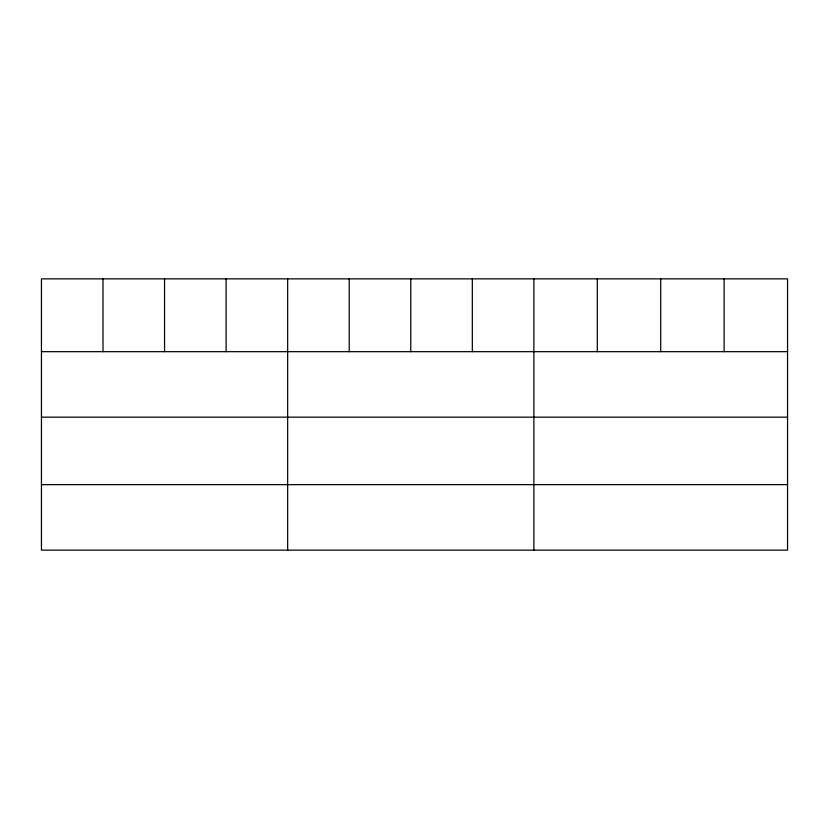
<?xml version="1.0" encoding="UTF-8"?>
<svg xmlns="http://www.w3.org/2000/svg" width="829" height="829" viewBox="0 0 829 829"><rect width="100%" height="100%" fill="white"/><g stroke="black" fill="none" stroke-linecap="round" stroke-linejoin="round"><path stroke-width="1.24" d="M787.55 417.163L787.55 278.865L41.45 278.865L41.45 550.135L787.55 550.135L787.55 417.163L41.45 417.163M41.45 351.672L787.55 351.672M41.45 484.644L787.55 484.644M724.131 278.865L724.131 351.672M660.713 278.865L660.713 351.672M597.294 278.865L597.294 351.672M533.876 278.865L533.876 550.135M472.323 278.865L472.323 351.672M410.769 278.865L410.769 351.672M349.216 278.865L349.216 351.672M287.663 278.865L287.663 550.135M226.11 278.865L226.11 351.672M164.556 278.865L164.556 351.672M103.003 278.865L103.003 351.672"/></g></svg>
